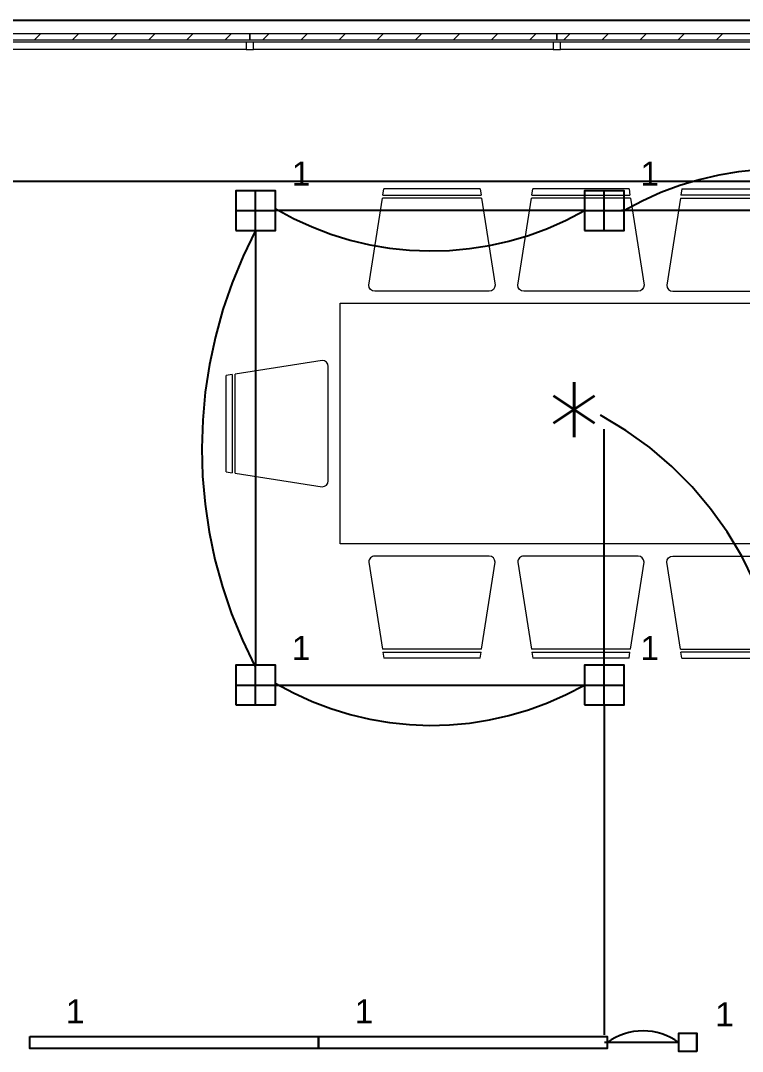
# Model space of a CAD drawing. Header units: inches. Extents: x 131 to 82119, y 71 to 16923.
# Drawn here: x 300.499 to 303.499, y 172.065 to 176.348 of the extents above; entities that cross this region are included whole.
import ezdxf
from ezdxf.enums import TextEntityAlignment as Align

# ---------------------------------------------------------------- set-up
doc = ezdxf.new("R2010")
doc.units = ezdxf.units.IN
doc.header["$MEASUREMENT"] = 0
doc.linetypes.add('HIDDEN', pattern=[9.525, 6.35, -3.175])
for name, color, linetype, lineweight in [('A-GLAZ-CURT-MCUT', 52, 'Continuous', 18), ('A-GLAZ-CURT-OTLN', 52, 'Continuous', 18), ('A-GLAZ-CWMG-MCUT', 51, 'Continuous', 18), ('A-GLAZ-CWMG-OTLN', 51, 'Continuous', 18), ('DUCTO-PARED O TECHO', 7, 'Continuous', 25), ('I-FURN-____-OTLN', 30, 'Continuous', 18)]:
    doc.layers.add(name, color=color, linetype=linetype, lineweight=lineweight)
for name, color, linetype in [('A-MURO', 2, 'Continuous'), ('Arquitectonico', 253, 'Continuous'), ('LAMPARAS', 20, 'Continuous'), ('Retorno', 5, 'HIDDEN')]:
    doc.layers.add(name, color=color, linetype=linetype)
doc.styles.add('ROMANS', font='romans.shx', dxfattribs={"width": 0.625})
doc.styles.get("Standard").update_dxf_attribs({"font": 'arial.ttf'})

# ---------------------------------------------------------------- blocks, each defined once
blk = doc.blocks.new('System Panel - Glazed-1526677-ARQ-P1')
at = {"layer": 'A-GLAZ-CURT-OTLN'}
h = blk.add_hatch(dxfattribs=at)
h.set_pattern_fill('FP_43', color=8, style=0, pattern_type=2)
h.set_pattern_definition([(45, (13.52, 8.183), (-0.07919596, 0.07919596), [])])
h.paths.add_polyline_path([(0.6302, 0.0245), (0.6302, 0.0495), (-0.6302, 0.0495), (-0.6302, 0.0245), (0.5438, 0.0245)], flags=0)
at = {"layer": 'A-GLAZ-CURT-MCUT'}
for p, q in [((0.6302, 0.0495), (-0.6302, 0.0495)), ((-0.6302, 0.0495), (-0.6302, 0.0245)), ((0.6302, 0.0245), (0.6302, 0.0495)), ((-0.6302, 0.0245), (0.6302, 0.0245))]:
    blk.add_line(p, q, dxfattribs=at)
blk = doc.blocks.new('System Panel - Glazed-1526678-ARQ-P1')
at = {"layer": 'A-GLAZ-CURT-OTLN'}
h = blk.add_hatch(dxfattribs=at)
h.set_pattern_fill('FP_44', color=8, style=0, pattern_type=2)
h.set_pattern_definition([(45, (12.252, 8.183), (-0.079196, 0.079196), [])])
h.paths.add_polyline_path([(0.2686, 0.0245), (0.6377, 0.0245), (0.6377, 0.0495), (-0.6377, 0.0495), (-0.6377, 0.0245), (0.0204, 0.0245)], flags=0)
at = {"layer": 'A-GLAZ-CURT-MCUT'}
for p, q in [((0.6377, 0.0495), (-0.6377, 0.0495)), ((-0.6377, 0.0495), (-0.6377, 0.0245)), ((0.6377, 0.0245), (0.6377, 0.0495)), ((-0.6377, 0.0245), (0.6377, 0.0245))]:
    blk.add_line(p, q, dxfattribs=at)
blk = doc.blocks.new('Rectangular Mullion - 30mm Square-V24-ARQ-P1')
at = {"layer": 'A-GLAZ-CWMG-MCUT'}
for p, q in [((-0.015, 0.015), (0.015, 0.015)), ((-0.015, -0.015), (-0.015, 0.015)), ((0.015, 0.015), (0.015, -0.015)), ((0.015, -0.015), (-0.015, -0.015))]:
    blk.add_line(p, q, dxfattribs=at)
blk = doc.blocks.new('Rectangular Mullion - 30mm Square-1438073-ARQ-P1')
at = {"layer": 'A-GLAZ-CWMG-OTLN'}
for p, q in [((-6.2692, 2.4994), (-7.5147, 2.4994)), ((-6.2692, 2.4694), (-7.5147, 2.4694))]:
    blk.add_line(p, q, dxfattribs=at)
blk = doc.blocks.new('Rectangular Mullion - 30mm Square-1438074-ARQ-P1')
at = {"layer": 'A-GLAZ-CWMG-OTLN'}
for p, q in [((-7.5447, 2.4994), (-8.7602, 2.4994)), ((-7.5447, 2.4694), (-8.7602, 2.4694))]:
    blk.add_line(p, q, dxfattribs=at)
blk = doc.blocks.new('System Panel - Glazed-1526679-ARQ-P1')
at = {"layer": 'A-GLAZ-CURT-OTLN'}
h = blk.add_hatch(dxfattribs=at)
h.set_pattern_fill('FP_45', color=8, style=0, pattern_type=2)
h.set_pattern_definition([(45, (10.969, 8.183), (-0.079196, 0.079196), [])])
h.paths.add_polyline_path([(0.2267, 0.0245), (0.6452, 0.0245), (0.6452, 0.0495), (-0.6452, 0.0495), (-0.6452, 0.0245), (-0.0215, 0.0245)], flags=0)
at = {"layer": 'A-GLAZ-CURT-MCUT'}
for p, q in [((0.6452, 0.0495), (-0.6452, 0.0495)), ((-0.6452, 0.0495), (-0.6452, 0.0245)), ((0.6452, 0.0245), (0.6452, 0.0495)), ((-0.6452, 0.0245), (0.6452, 0.0245))]:
    blk.add_line(p, q, dxfattribs=at)
blk = doc.blocks.new('Rectangular Mullion - 30mm Square-V25-ARQ-P1')
at = {"layer": 'A-GLAZ-CWMG-MCUT'}
for p, q in [((-0.015, 0.015), (0.015, 0.015)), ((-0.015, -0.015), (-0.015, 0.015)), ((0.015, 0.015), (0.015, -0.015)), ((0.015, -0.015), (-0.015, -0.015))]:
    blk.add_line(p, q, dxfattribs=at)
blk = doc.blocks.new('SILLA COMEDOR AUXILIAR')
at = {"layer": 'I-FURN-____-OTLN'}
for p, q in [((3302.018, 1494.6359), (3302.0141, 1494.6109)), ((3302.018, 1494.6359), (3302.418, 1494.6359)), ((3302.4219, 1494.6109), (3302.418, 1494.6359)), ((3302.0121, 1494.5984), (3301.9555, 1494.2359)), ((3302.0122, 1494.5984), (3302.4239, 1494.5984)), ((3302.4219, 1494.6109), (3302.0141, 1494.6109)), ((3302.4805, 1494.2359), (3302.4238, 1494.5984)), ((3301.9805, 1494.2109), (3302.4555, 1494.2109))]:
    blk.add_line(p, q, dxfattribs=at)
for centre, start, end in [((3301.9805, 1494.2359), 180, 270), ((3302.4555, 1494.2359), 270, 0)]:
    blk.add_arc(centre, 0.025, start, end, dxfattribs=at)
blk = doc.blocks.new('comedor final')
at = {"layer": 'I-FURN-____-OTLN'}
blk.add_lwpolyline([(3315.1416, 1499.3133), (3317.1416, 1499.3133), (3317.1416, 1498.3133), (3315.1416, 1498.3133)], close=True, dxfattribs=at)
at = {"layer": 'A-MURO', "xscale": -1}
for p in [(6617.7405, 5.1524), (6618.3596, 5.1524)]:
    blk.add_blockref('SILLA COMEDOR AUXILIAR', p, dxfattribs=at)
at = {"layer": 'A-MURO'}
blk.add_blockref('SILLA COMEDOR AUXILIAR', (14.5428, 5.1524), dxfattribs=at)
for p, rotation in [((4809.3025, -1803.4046), 90), ((6617.7405, 2992.4742), 180), ((6618.3596, 2992.4742), 180)]:
    blk.add_blockref('SILLA COMEDOR AUXILIAR', p, dxfattribs=dict(at, rotation=rotation))
at = {"layer": 'A-MURO', "xscale": -1, "rotation": 270}
blk.add_blockref('SILLA COMEDOR AUXILIAR', (1822.9807, -1803.4046), dxfattribs=at)
at = {"layer": 'I-FURN-____-OTLN', "xscale": -1, "rotation": 180}
blk.add_blockref('SILLA COMEDOR AUXILIAR', (14.5428, 2992.4742), dxfattribs=at)

msp = doc.modelspace()

# ---------------------------------------------------------------- linework, layer by layer
at = {"layer": 'Arquitectonico'}
msp.add_line((304.0179, 176.3478), (300.0114, 176.3478), dxfattribs=at)
at = {"layer": 'DUCTO-PARED O TECHO'}
for points in [[(305.4498, 175.679), (300.3806, 175.679)], [(302.8423, 175.5585), (301.558, 175.5585)], [(304.2913, 175.5585), (302.9965, 175.5585)], [(301.4757, 175.4761), (301.4757, 173.6695)], [(302.9247, 173.6695), (302.9247, 174.6499)], [(301.558, 173.5872), (302.8423, 173.5872)], [(302.9247, 173.5048), (302.9247, 172.1336)], [(303.2355, 172.102), (302.9257, 172.102)]]:
    msp.add_lwpolyline(points, dxfattribs=at)
at = {"layer": 'LAMPARAS'}
for p, q in [((301.558, 175.6408), (301.3933, 175.6408)), ((301.3933, 175.6408), (301.3933, 175.4761)), ((301.4757, 175.4761), (301.4757, 175.6408)), ((303.007, 175.6408), (302.8423, 175.6408)), ((302.8423, 175.6408), (302.8423, 175.4761)), ((302.9247, 175.4761), (302.9247, 175.6408)), ((301.3933, 175.5585), (301.558, 175.5585)), ((302.8423, 175.5585), (303.007, 175.5585)), ((301.3933, 175.4761), (301.558, 175.4761)), ((302.8423, 175.4761), (303.007, 175.4761)), ((301.558, 173.6695), (301.3933, 173.6695)), ((301.3933, 173.6695), (301.3933, 173.5048)), ((301.4757, 173.5048), (301.4757, 173.6695)), ((303.007, 173.6695), (302.8423, 173.6695)), ((302.8423, 173.6695), (302.8423, 173.5048)), ((302.9247, 173.5048), (302.9247, 173.6695)), ((301.3933, 173.5872), (301.558, 173.5872)), ((302.8423, 173.5872), (303.007, 173.5872)), ((301.3933, 173.5048), (301.558, 173.5048)), ((302.8423, 173.5048), (303.007, 173.5048)), ((303.3103, 172.065), (303.3103, 172.14))]:
    msp.add_line(p, q, dxfattribs=at)
for points in [[(301.3933, 175.4761), (301.558, 175.4761), (301.558, 175.6408), (301.3933, 175.6408)], [(302.8423, 175.4761), (303.007, 175.4761), (303.007, 175.6408), (302.8423, 175.6408)], [(301.3933, 173.5048), (301.558, 173.5048), (301.558, 173.6695), (301.3933, 173.6695)], [(302.8423, 173.5048), (303.007, 173.5048), (303.007, 173.6695), (302.8423, 173.6695)], [(303.3103, 172.065), (303.2355, 172.065), (303.2355, 172.14), (303.3103, 172.14)], [(300.5369, 172.1275), (301.7369, 172.1275), (301.7369, 172.0775), (300.5369, 172.0775)], [(301.7369, 172.1275), (302.9369, 172.1275), (302.9369, 172.0775), (301.7369, 172.0775)]]:
    msp.add_lwpolyline(points, close=True, dxfattribs=at)
at = {"layer": 'Retorno'}
for centre, radius, start, end in [((303.6493, 174.4429), 1.2871, 60.0809, 119.9575), ((302.2072, 176.6779), 1.2871, 239.69, 299.5667), ((303.2092, 174.568), 1.9569, 152.3516, 207.4502), ((302.1997, 173.4121), 1.4782, 347.0034, 61.3024), ((302.2072, 174.7066), 1.2871, 239.69, 299.5667), ((303.086, 171.8951), 0.2553, 54.1632, 125.8374)]:
    msp.add_arc(centre, radius, start, end, dxfattribs=at)

# ---------------------------------------------------------------- block references
at = {"layer": 'Arquitectonico'}
for name, p in [('System Panel - Glazed-1526677-ARQ-P1', (300.8217, 176.2428)), ('System Panel - Glazed-1526678-ARQ-P1', (302.0897, 176.2428)), ('System Panel - Glazed-1526679-ARQ-P1', (303.3727, 176.2428)), ('Rectangular Mullion - 30mm Square-1438074-ARQ-P1', (308.9816, 173.7584)), ('Rectangular Mullion - 30mm Square-1438073-ARQ-P1', (308.9816, 173.7584)), ('Rectangular Mullion - 30mm Square-1438073-ARQ-P1', (310.2571, 173.7584)), ('comedor final', (-3013.3137, -1324.1401))]:
    msp.add_blockref(name, p, dxfattribs=at)
at = {"layer": 'Arquitectonico', "extrusion": (0, 0, -1), "rotation": 180}
for name, p in [('Rectangular Mullion - 30mm Square-V24-ARQ-P1', (-301.4519, 176.2428)), ('Rectangular Mullion - 30mm Square-V25-ARQ-P1', (-302.7274, 176.2428))]:
    msp.add_blockref(name, p, dxfattribs=at)

# ---------------------------------------------------------------- texts
for p in [(301.6649, 175.6621), (303.1139, 175.6621), (301.6649, 173.6908), (303.1139, 173.6908), (300.7262, 172.1811), (301.9262, 172.1811), (303.4247, 172.1686)]:
    msp.add_text('1', height=0.1).set_placement(p, align=Align.CENTER)
at = {"layer": 'LAMPARAS', "style": 'ROMANS'}
msp.add_text('*', height=0.3993, dxfattribs=at).set_placement((302.6623, 174.4465))

doc.saveas('drawing.dxf')
